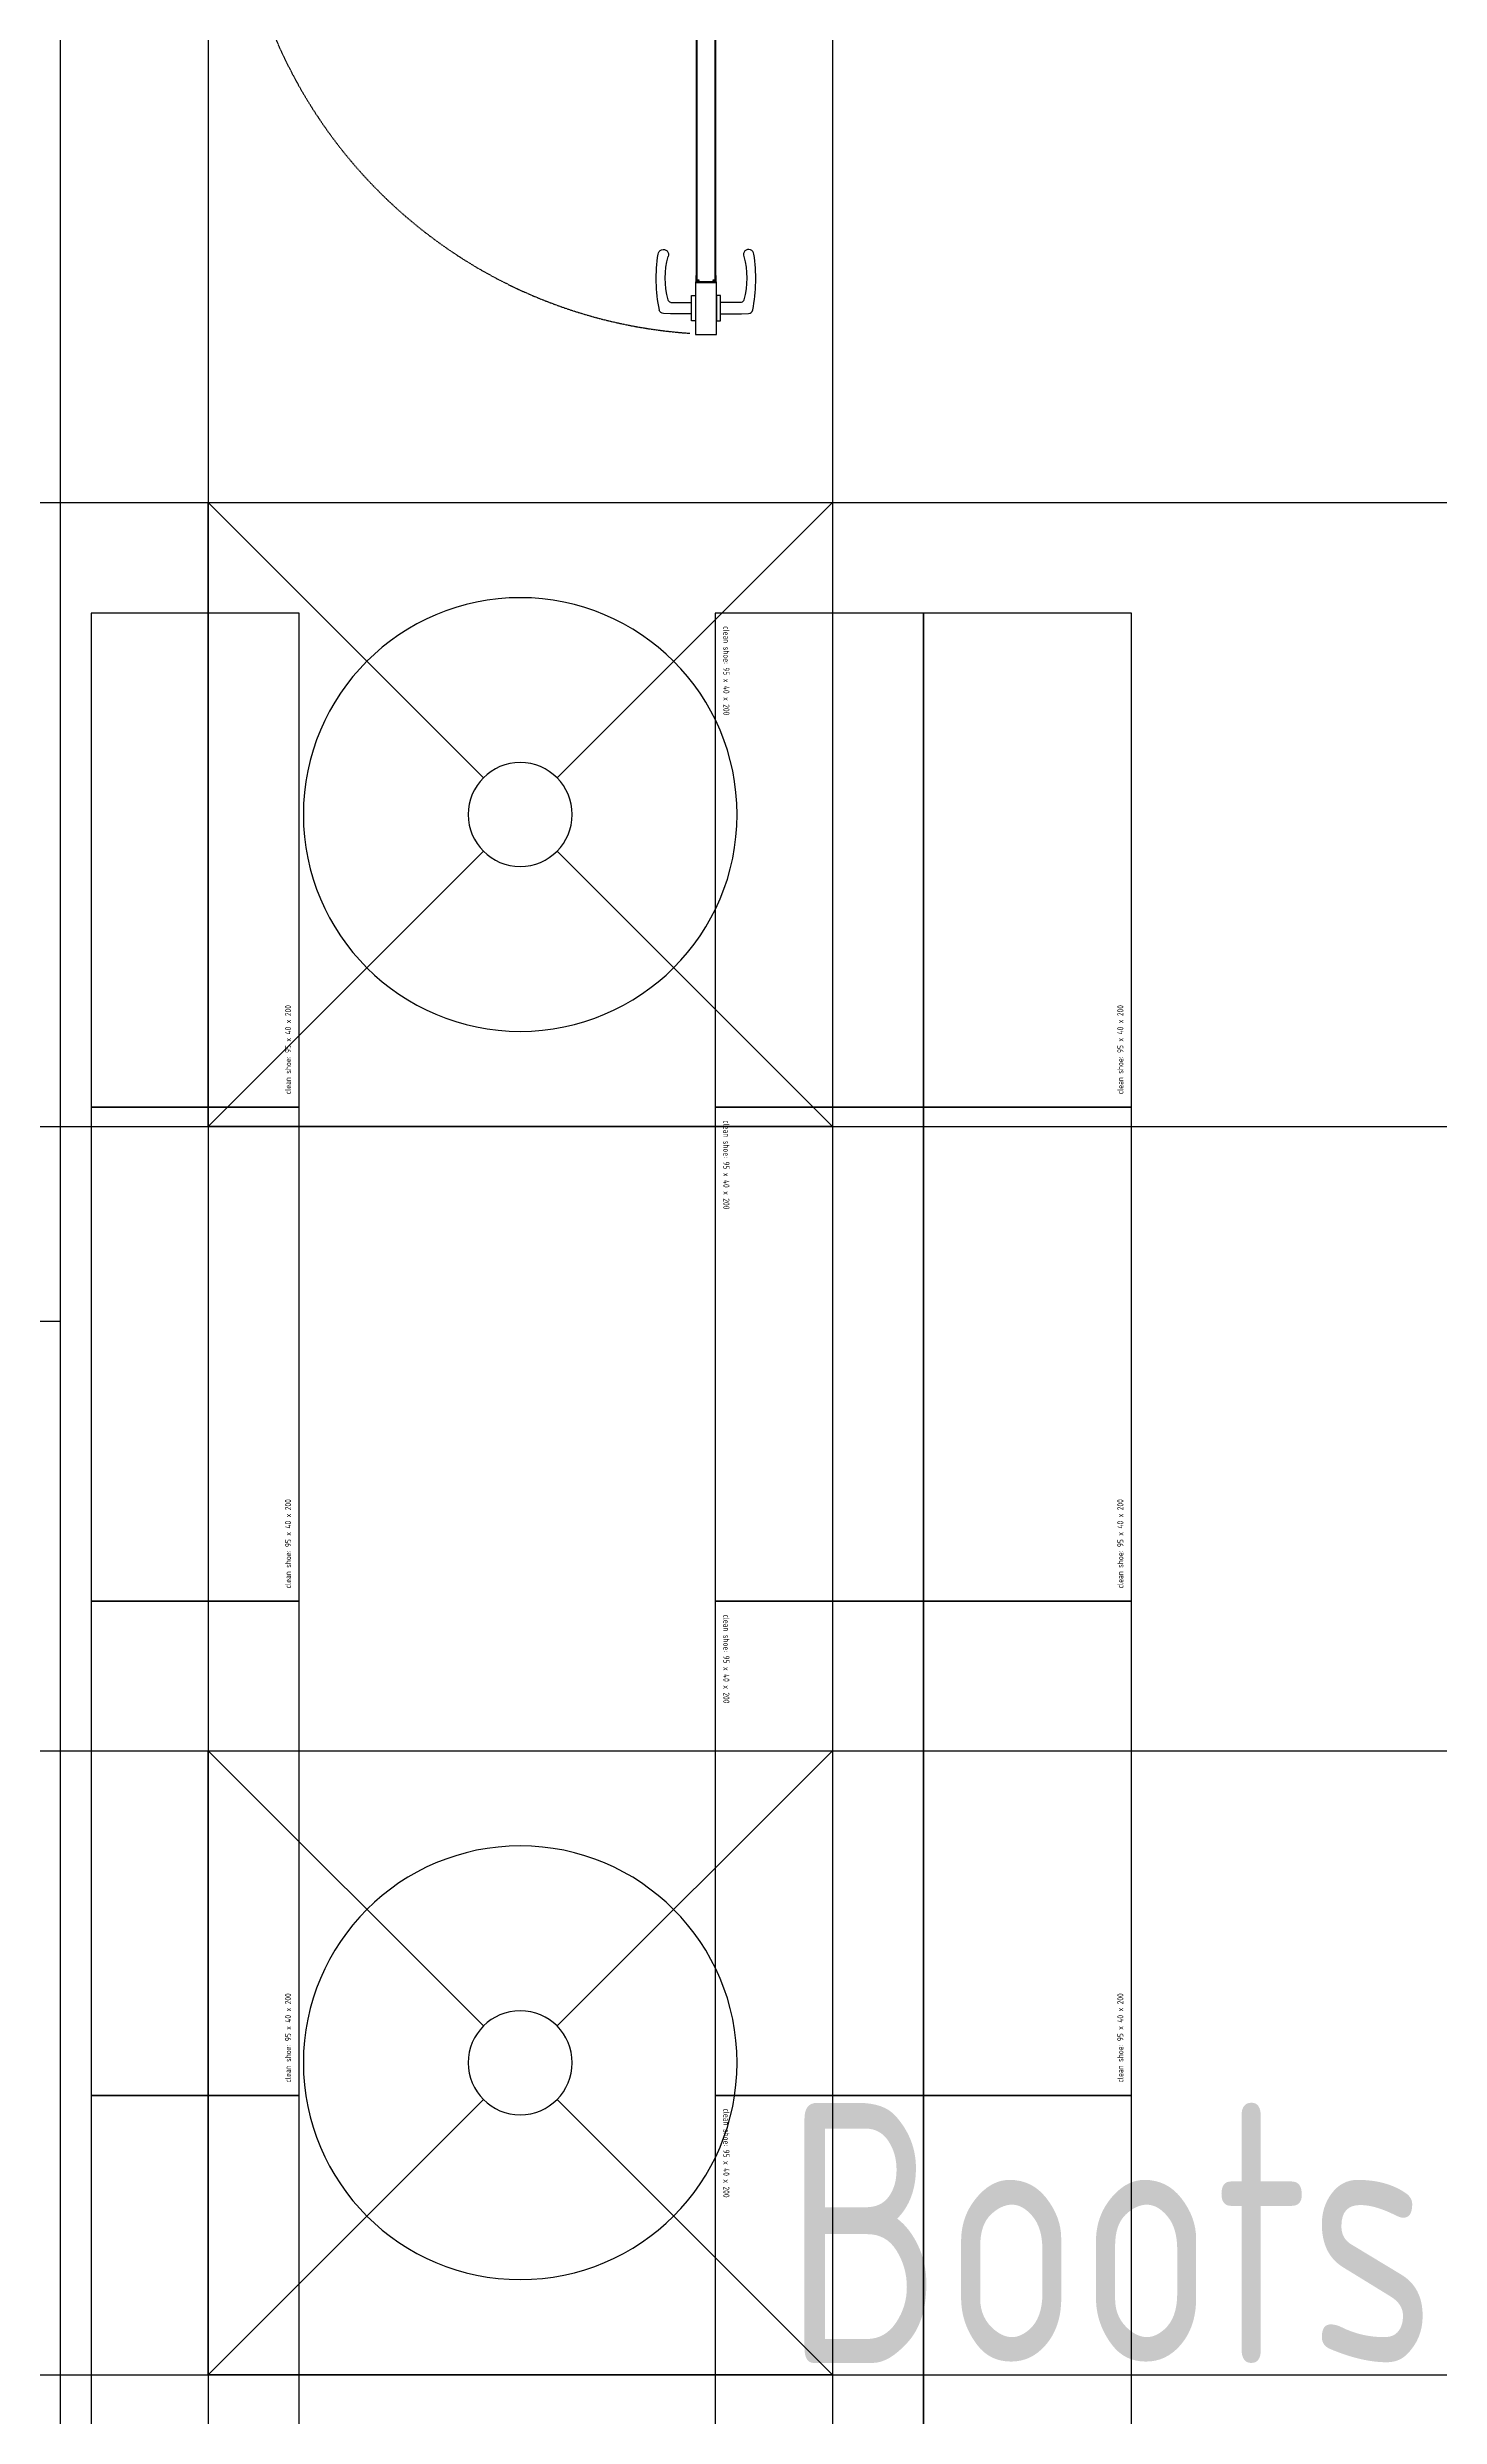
# Model space of a CAD drawing. Extents: x -32000 to 290600, y -111057 to 131250.
# Drawn here: x 246891 to 249567, y 8320 to 12875 of the extents above; entities that cross this region are included whole.
import ezdxf
from ezdxf.enums import TextEntityAlignment as Align

# ---------------------------------------------------------------- set-up
doc = ezdxf.new("R2010")
doc.units = 0
doc.header["$LTSCALE"] = 5
doc.linetypes.add('XFDP30$0$HIDDEN', pattern=[0.3, 0.2, -0.1])
for name, color, linetype in [('XFDC30-200K$0$A-C-2800 (50K)', 9, 'Continuous'), ('XFDC30-50K$0$A-C-2800 (50K)', 9, 'Continuous'), ('XFDH30-50K$0$A-FFU-H-1200x1200_FAB B', 8, 'Continuous'), ('XFDP30$0$A-C1-PVC', 9, 'XFDP30$0$ZIGZAG'), ('XFDP30$0$A-CR-TXT', 9, 'Continuous'), ('XFDP30$0$A-Door (8K)', 9, 'Continuous'), ('XFDP30$0$A-W-P2D (50K)', 9, 'Continuous'), ('XFDP30$0$A-W-P2D (8K)', 9, 'Continuous'), ('XFDP30$0$B-Eq pattern (Belong to quotation) (50K)', 9, 'Continuous')]:
    doc.layers.add(name, color=color, linetype=linetype)
doc.styles.add('XFDP30$0$AA-TXT', font='isocp.shx', dxfattribs={"width": 0.8, "bigfont": 'china.shx'})
doc.linetypes.add('XFDP30$0$ZIGZAG', pattern='A,0.0001,-0.2,[131,ltypeshp.shx,S=0.2,R=0,X=-0.2,Y=0],-0.4,[131,ltypeshp.shx,S=0.2,R=180,X=0.2,Y=0],-0.2', length=0.8001)

# ---------------------------------------------------------------- blocks, each defined once
blk = doc.blocks.new('XFDP30$0$GAD2205')
blk.add_lwpolyline([(0, 0.9), (-0.3, 1.2), (-18.1, 1.2, -0.414214), (-18.4, 1.5), (-18.4, 3.1, -0.414214), (-18.1, 3.4), (-13.7, 3.4, 0.414214), (-13.4, 3.7), (-13.4, 4.1, 0.414214), (-13.7, 4.4), (-18.1, 4.4, -0.414214), (-18.4, 4.7), (-18.4, 11.8, -0.414214), (-18.2, 12), (-18.2, 12, 0.414214), (-18, 12.2), (-18, 13.7, 0.72636), (-18.5, 13.9), (-19.3, 12.8, 0.158507), (-19.4, 12.6), (-19.4, 0.3, 0.414214), (-19.1, 0), (19.1, 0, 0.414214), (19.4, 0.3), (19.4, 12.6, 0.158507), (19.3, 12.8), (18.5, 13.9, 0.72636), (18, 13.7), (18, 12.2, 0.414214), (18.2, 12, -0.414214), (18.4, 11.8), (18.4, 4.7, -0.414214), (18.1, 4.4), (13.7, 4.4, 0.414214), (13.4, 4.1), (13.4, 3.7, 0.414214), (13.7, 3.4), (18.1, 3.4, -0.414214), (18.4, 3.1), (18.4, 1.5, -0.414214), (18.1, 1.2), (0.3, 1.2)], format="xyb", close=True)
blk = doc.blocks.new('XFDP30$0$Door-S100')
for p, q in [((8.79, 90.44), (8.79, 95.34)), ((8.79, 95.34), (9.59, 95.34)), ((9.59, 95.34), (9.59, 90.44)), ((9.59, 93.99), (13.59, 93.99)), ((13.54, 91.79), (9.59, 91.79)), ((13.59, 93.99), (14.97, 93.93)), ((9.59, 90.44), (8.79, 90.44))]:
    blk.add_line(p, q)
at = {"ltscale": 5}
for points in [[(8.79, 87.84), (8.79, 97.94), (4.79, 97.94), (4.79, 87.84)], [(5.05, 87.5), (5.05, 14.78), (4.99, 14.78), (4.99, 87.5)], [(8.59, 14.78), (8.53, 14.78), (8.53, 87.5), (8.59, 87.5)], [(8.79, 4.34), (8.79, 14.44), (4.79, 14.44), (4.79, 4.34)]]:
    blk.add_lwpolyline(points, close=True, dxfattribs=at)
blk.add_lwpolyline([(3.99, 93.99), (-0.01, 93.99), (-1.4, 93.93, 0.327495), (-2.19, 93.24, 0.089847), (-2.41, 82.51, 1.144881), (-0.48, 82.95, -0.137079), (-0.49, 91.27, -0.349357), (0.03, 91.79), (3.99, 91.79)], format="xyb")
blk.add_lwpolyline([(4.79, 90.44), (4.79, 95.34), (3.99, 95.34), (3.99, 90.44)], close=True)
blk.add_lwpolyline([(4.85, 87.91), (4.85, 86.68, 0.158507), (4.85, 86.66), (4.93, 86.55, 0.72636), (4.99, 86.57), (4.99, 86.72, 0.414214), (4.97, 86.74, -0.414214), (4.95, 86.76), (4.95, 87.47, -0.414214), (4.98, 87.5), (5.42, 87.5, 0.414214), (5.45, 87.53), (5.45, 87.57, 0.414214), (5.42, 87.6), (4.98, 87.6, -0.414214), (4.95, 87.63), (4.95, 87.79, -0.414214), (4.98, 87.82), (6.76, 87.82), (6.79, 87.85), (6.82, 87.82), (8.6, 87.82, -0.414214), (8.63, 87.79), (8.63, 87.63, -0.414214), (8.6, 87.6), (8.16, 87.6, 0.414214), (8.13, 87.57), (8.13, 87.53, 0.414214), (8.16, 87.5), (8.6, 87.5, -0.414214), (8.63, 87.47), (8.63, 86.76, -0.414214), (8.61, 86.74), (8.61, 86.74, 0.414214), (8.59, 86.72), (8.59, 86.57, 0.72636), (8.64, 86.55), (8.72, 86.66, 0.158507), (8.73, 86.68), (8.73, 87.91, 0.414214), (8.7, 87.94), (4.88, 87.94, 0.414214)], format="xyb", close=True, dxfattribs=at)
at = {"ltscale": 500}
for points in [[(8.49, 4.84), (3.99, 4.84), (3.99, 4.59), (8.49, 4.59)], [(3.25, -0.65), (3.25, 3.85), (3, 3.85), (3, -0.65)]]:
    blk.add_lwpolyline(points, close=True, dxfattribs=at)
at = {"linetype": 'XFDP30$0$HIDDEN', "ltscale": 0.1}
blk.add_arc((3.45, 4.39), 93.55, 0, 86.0689, dxfattribs=at)
at = {"extrusion": (0, 0, -1)}
for centre, major_axis, start_param, end_param in [((13.47, 91.2), (-0.417, 0.417), 0.901482, 2.245889), ((-0.83, 87.12), (10.93, 10.93), 0.51383, 1.058752), ((14.9, 93.05), (-0.624, 0.624), 0.866962, 2.13291), ((-13.75, 87.26), (21.29, 21.29), 0.585307, 0.943734), ((14.99, 82.6), (0.707, 0.707), 0.872811, 4.284184)]:
    blk.add_ellipse(centre, major_axis=major_axis, ratio=1, start_param=start_param, end_param=end_param, dxfattribs=at)
at = {"ltscale": 500, "extrusion": (0, 0, -1)}
blk.add_ellipse((3.45, 4.39), major_axis=(-0.495, 0.495), ratio=1, start_param=5.497787, end_param=11.780972, dxfattribs=at)
at = {"ltscale": 5, "xscale": 0.1000000000058208, "yscale": 0.1000000000058208, "zscale": 0.1000000000058208}
blk.add_blockref('XFDP30$0$GAD2205', (6.79, 14.34), dxfattribs=at)
at = {"color": 9, "style": 'XFDP30$0$AA-TXT', "width": 0.45}
blk.add_attdef('100X240', text='', height=10, dxfattribs=at).set_placement((52.5, 10), align=Align.MIDDLE_CENTER)
blk = doc.blocks.new('XFDP30$0$~boots_95 x 40 x 200')
for p, q in [((950, 400), (0, 400)), ((0, 400), (0, 0)), ((950, 0), (950, 400)), ((0, 0), (950, 0)), ((0, 0), (950, 0))]:
    blk.add_line(p, q)
blk.add_lwpolyline([(0, 0), (475, 0)])
at = {"color": 1, "style": 'XFDP30$0$AA-TXT', "width": 0.8}
blk.add_text('clean shoe: 95 x 40 x 200', height=11.7, dxfattribs=at).set_placement((25.2, 15.5))
blk = doc.blocks.new('XFDP30')
at = {"layer": 'XFDP30$0$A-C1-PVC', "ltscale": 0.25}
blk.add_line((246916, 10800), (259225, 10800), dxfattribs=at)
at = {"layer": 'XFDP30$0$A-W-P2D (50K)'}
blk.add_line((246916, 5650), (246916, 10425), dxfattribs=at)
at = {"layer": 'XFDP30$0$A-W-P2D (8K)'}
for q in [(246916, 13277.5), (243300, 10425)]:
    blk.add_line((246916, 10425), q, dxfattribs=at)
at = {"layer": 'XFDP30$0$A-Door (8K)'}
ref = blk.add_blockref('XFDP30$0$Door-S100', (248225, 13302.5), dxfattribs=dict(at, xscale=10, yscale=10, zscale=10, rotation=180))
ref.add_attrib('100X240', 'S_100x240', dxfattribs={"layer": '0', "color": 9, "height": 100, "rotation": 180, "style": 'XFDP30$0$AA-TXT', "text_generation_flag": 6, "width": 0.45}).set_placement((247700, 13202.5), align=Align.MIDDLE_CENTER)
at = {"layer": 'XFDP30$0$B-Eq pattern (Belong to quotation) (50K)'}
for p, rotation in [((247375, 10837.2), 90), ((248175, 11787.2), 270), ((248975, 10837.2), 89.99999999999999), ((247375, 9887.2), 90), ((248175, 10837.2), 270), ((248975, 9887.2), 89.99999999999999), ((247375, 8937.2), 90), ((248175, 9887.2), 270), ((248975, 8937.2), 89.99999999999999), ((247375, 7987.2), 90), ((248175, 8937.2), 270), ((248975, 7987.2), 89.99999999999999)]:
    blk.add_blockref('XFDP30$0$~boots_95 x 40 x 200', p, dxfattribs=dict(at, rotation=rotation))
at = {"layer": 'XFDP30$0$A-CR-TXT', "style": 'XFDP30$0$AA-TXT', "width": 0.8}
blk.add_text('Boots', height=500, dxfattribs=at).set_placement((248934.2, 8422.8), align=Align.CENTER)
blk = doc.blocks.new('H12PL3')
blk.add_blockref('XFDP30', (0, 0))
blk = doc.blocks.new('XFDC30-50K')
at = {"layer": 'XFDC30-50K$0$A-C-2800 (50K)', "ltscale": 0.3}
for p, q in [((247200, 16225), (247200, -2025)), ((248400, 16225), (248400, -2025)), ((243375, 12000), (263275, 12000)), ((243375, 10800), (263275, 10800)), ((243375, 9600), (263275, 9600)), ((243375, 8400), (263275, 8400))]:
    blk.add_line(p, q, dxfattribs=at)
blk = doc.blocks.new('XFDC30-200K')
at = {"layer": 'XFDC30-200K$0$A-C-2800 (50K)', "ltscale": 0.3}
for p, q in [((247200, 16225), (247200, -2025)), ((248400, 16225), (248400, -2025)), ((243375, 12000), (263275, 12000)), ((243375, 10800), (263275, 10800)), ((243375, 9600), (263275, 9600)), ((243375, 8400), (263275, 8400))]:
    blk.add_line(p, q, dxfattribs=at)
blk = doc.blocks.new('XFDH30-50K$0$FFU-1212-H')
for p, q in [((0, 120), (52.93, 67.07)), ((67.07, 67.07), (120, 120)), ((0, 0), (52.93, 52.93)), ((67.07, 52.93), (120, 0))]:
    blk.add_line(p, q)
blk.add_lwpolyline([(0, 0), (120, 0), (120, 120), (0, 120)], close=True)
for radius in [41.69, 10]:
    blk.add_circle((60, 60), radius)
blk = doc.blocks.new('XFDH30-50K')
at = {"layer": 'XFDH30-50K$0$A-FFU-H-1200x1200_FAB B', "xscale": -10, "yscale": 10, "zscale": 10, "rotation": 90}
for p in [(248400, 12000), (248400, 9600)]:
    blk.add_blockref('XFDH30-50K$0$FFU-1212-H', p, dxfattribs=at)

msp = doc.modelspace()

# ---------------------------------------------------------------- block references
for name in ['H12PL3', 'XFDC30-200K', 'XFDC30-50K', 'XFDH30-50K']:
    msp.add_blockref(name, (0, 0))

doc.saveas('drawing.dxf')
